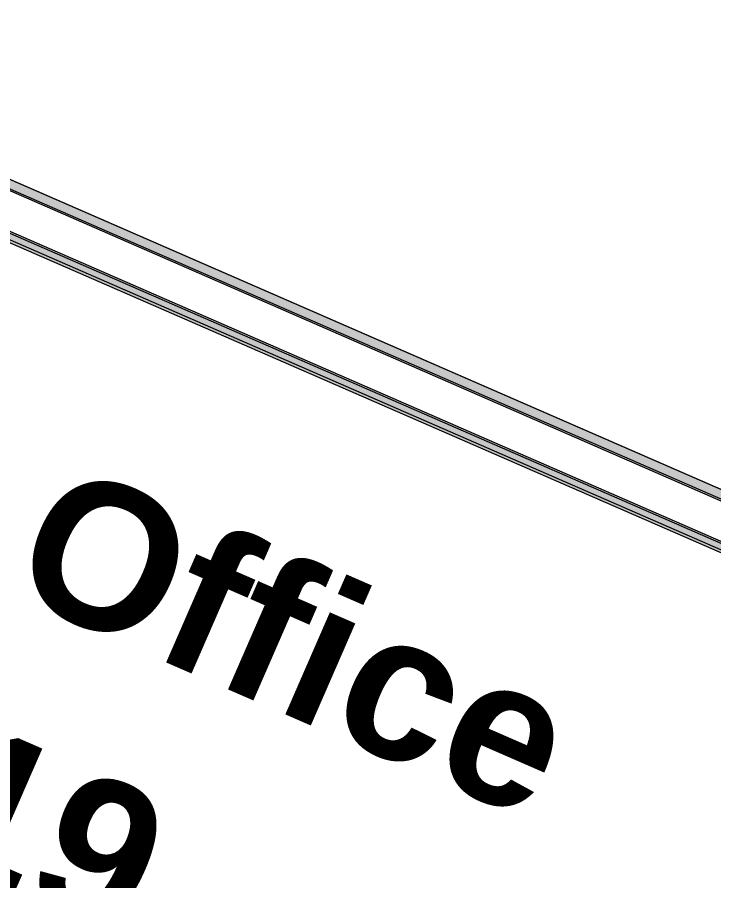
# Model space of a CAD drawing. Header units: millimetres. Extents: x -50172 to 90294, y -80883 to 956680.
# Drawn here: x 4455 to 5655, y -12154 to -10666 of the extents above; entities that cross this region are included whole.
import ezdxf
from ezdxf.enums import TextEntityAlignment as Align

# ---------------------------------------------------------------- set-up
doc = ezdxf.new("R2010")
doc.units = ezdxf.units.MM
doc.header["$MEASUREMENT"] = 0
doc.layers.add('New_A-25-M_Wall_Int', color=7, linetype='Continuous')
doc.layers.add('New_A-35-M_FFE-Zone', color=7, linetype='Continuous')
doc.layers.add('New_A-25-M_Wall_Int_Pen_No__1', color=7, linetype='Continuous', lineweight=13)
doc.layers.add('New_ArchiCAD Zone Stamps_Pen_No__9', color=7, linetype='Continuous', lineweight=13)
doc.layers.add('New_A-25-M_Wall_Int_Pen_No__107', color=7, linetype='Continuous', lineweight=15, true_color=0xa6a6a6)
doc.layers.add('New_A-35-M_FFE-Zone_Pen_No__74', color=7, linetype='Continuous', lineweight=20, true_color=0x606060)
doc.styles.add('GENERATED_STYLE_2', font='')
doc.styles.add('GENERATED_STYLE_3', font='')
doc.styles.get('GENERATED_STYLE_2').set_extended_font_data('Arial', bold=True)
doc.styles.get('GENERATED_STYLE_3').set_extended_font_data('Arial')

# ---------------------------------------------------------------- blocks, each defined once
blk = doc.blocks.new('Single Office_INB 2113_26_1', base_point=(4956.9, -9895.4))
at = {"layer": 'New_A-35-M_FFE-Zone_Pen_No__74', "linetype": 'Continuous'}
blk.add_line((2876.1, -10262.8), (6607.8, -11890), dxfattribs=at)
at = {"layer": 'New_ArchiCAD Zone Stamps_Pen_No__9'}
for tag, height, style, p in [('ROOM_NAME', 250, 'GENERATED_STYLE_2', (4455.7, -8801)), ('zoneNameLine2', 250, 'GENERATED_STYLE_2', (4267.3, -9233.2)), ('ROOM_NUMBER', 200, 'GENERATED_STYLE_3', (4078.9, -9653.9)), ('measuredAreaCode', 200, 'GENERATED_STYLE_3', (3921.8, -10014)), ('DUMMY_649', 200, 'GENERATED_STYLE_3', (4229.2, -10148)), ('DUMMY_650', 200, 'GENERATED_STYLE_3', (4578.8, -10300.4)), ('DUMMY_651', 133.3, 'GENERATED_STYLE_3', (4858, -10407))]:
    blk.add_attdef(tag, text='', height=height, rotation=336.4404, dxfattribs=dict(at, style=style)).set_placement(p, align=Align.TOP_LEFT)
blk = doc.blocks.new('Single Office_INB 2109_27_1', base_point=(3821.6, -12313.9))
at = {"layer": 'New_A-35-M_FFE-Zone_Pen_No__74', "linetype": 'Continuous'}
blk.add_line((6587, -11985.2), (2837.9, -10350.4), dxfattribs=at)
at = {"layer": 'New_ArchiCAD Zone Stamps_Pen_No__9'}
for tag, height, style, p in [('ROOM_NAME', 250, 'GENERATED_STYLE_2', (3482.7, -10969.7)), ('zoneNameLine2', 250, 'GENERATED_STYLE_2', (3294.3, -11401.8)), ('ROOM_NUMBER', 200, 'GENERATED_STYLE_3', (3105.8, -11822.5)), ('measuredAreaCode', 200, 'GENERATED_STYLE_3', (2948.8, -12182.6)), ('DUMMY_649', 200, 'GENERATED_STYLE_3', (3256.2, -12316.7)), ('DUMMY_650', 200, 'GENERATED_STYLE_3', (3605.7, -12469.1)), ('DUMMY_651', 133.3, 'GENERATED_STYLE_3', (3885, -12575.6))]:
    blk.add_attdef(tag, text='', height=height, rotation=336.4404, dxfattribs=dict(at, style=style)).set_placement(p, align=Align.TOP_LEFT)
blk = doc.blocks.new('Wall_130_1', base_point=(2784.5, -10222.8))
at = {"layer": 'New_A-25-M_Wall_Int_Pen_No__107', "linetype": 'Continuous'}
for points in [[(2870.1, -10276.6), (6615.5, -11909.7), (6621.5, -11896), (2876.1, -10262.8)], [(2836.2, -10354.5), (6581.6, -11987.6), (6587.6, -11973.9), (2842.2, -10340.7)]]:
    blk.add_hatch(color=256, dxfattribs=at).paths.add_polyline_path(points)
at = {"layer": 'New_A-25-M_Wall_Int_Pen_No__107', "linetype": 'Continuous', "lineweight": 0, "true_color": 0x535353}
for points in [[(2868.9, -10279.3), (6614.3, -11912.5), (6615.5, -11909.7), (2870.1, -10276.6)], [(2842.2, -10340.7), (6587.6, -11973.9), (6588.8, -11971.2), (2843.4, -10338)]]:
    blk.add_hatch(color=251, dxfattribs=at).paths.add_polyline_path(points)
at = {"layer": 'New_A-25-M_Wall_Int_Pen_No__1', "linetype": 'Continuous'}
for p, q in [((2868.9, -10279.3), (6614.3, -11912.5)), ((2870.1, -10276.6), (6615.5, -11909.7)), ((2842.2, -10340.7), (6587.6, -11973.9)), ((2843.4, -10338), (6588.8, -11971.2))]:
    blk.add_line(p, q, dxfattribs=at)
at = {"layer": 'New_A-25-M_Wall_Int_Pen_No__1', "linetype": 'Continuous', "flags": 128}
for points in [[(6621.5, -11896), (2876.1, -10262.8)], [(2836.2, -10354.5), (6581.6, -11987.6)]]:
    blk.add_lwpolyline(points, dxfattribs=at)

msp = doc.modelspace()

# ---------------------------------------------------------------- block references
at = {"layer": 'New_A-25-M_Wall_Int', "color": 250, "lineweight": 50, "true_color": 0x2a2a2a}
msp.add_blockref('Wall_130_1', (2784.5, -10222.8), dxfattribs=at)
at = {"layer": 'New_A-35-M_FFE-Zone', "linetype": 'Continuous'}
msp.add_blockref('Single Office_INB 2113_26_1', (4956.9, -9895.4), dxfattribs=at)
ref = msp.add_blockref('Single Office_INB 2109_27_1', (3821.6, -12313.9), dxfattribs=at)
ref.add_attrib('ROOM_NAME', 'Single Office', dxfattribs={"layer": 'New_ArchiCAD Zone Stamps_Pen_No__9', "color": 7, "height": 250, "rotation": 336.4404, "style": 'GENERATED_STYLE_2'}).set_placement((3482.7, -10969.7), align=Align.TOP_LEFT)
ref.add_attrib('zoneNameLine2', 'ID. SF519', dxfattribs={"layer": 'New_ArchiCAD Zone Stamps_Pen_No__9', "color": 7, "height": 250, "rotation": 336.4404, "style": 'GENERATED_STYLE_2'}).set_placement((3294.3, -11401.8), align=Align.TOP_LEFT)

doc.saveas('drawing.dxf')
